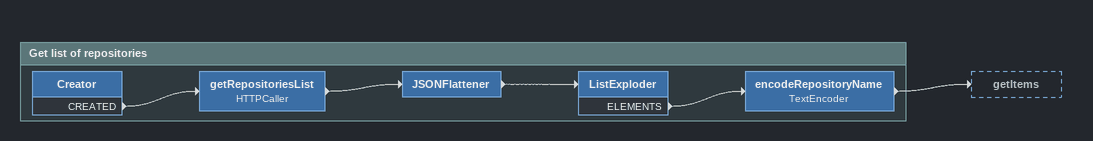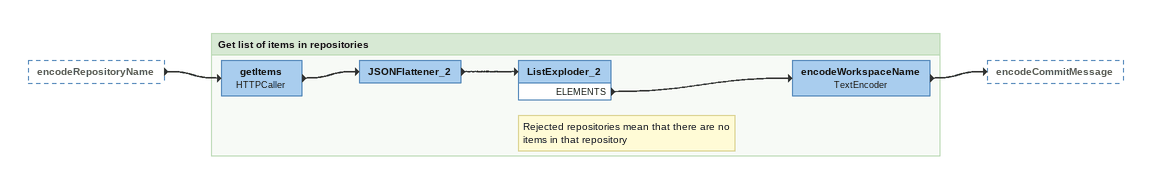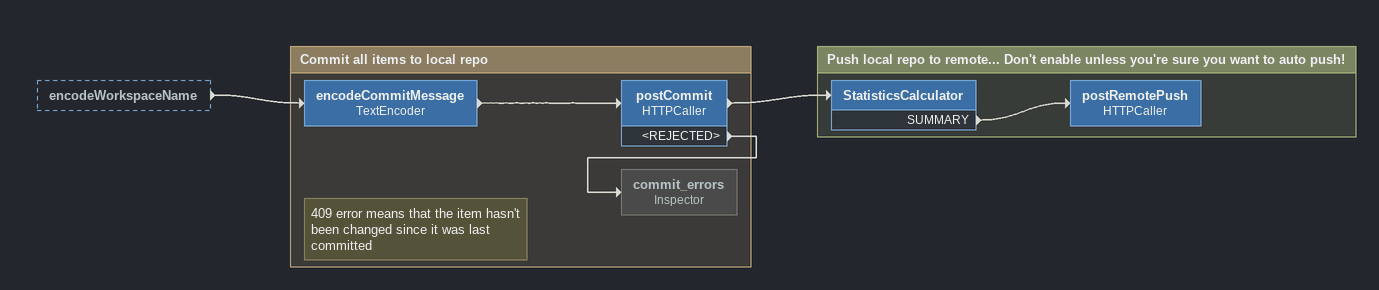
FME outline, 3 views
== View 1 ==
Bookmark: Get list of repositories
Creator
    CREATED -> getRepositoriesList
getRepositoriesList: HTTPCaller
    -> JSONFlattener
JSONFlattener
    -> ListExploder
ListExploder
    ELEMENTS -> encodeRepositoryName
encodeRepositoryName: TextEncoder
    -> getItems

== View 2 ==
encodeRepositoryName [outside]
    -> getItems

Bookmark: Get list of items in repositories
getItems: HTTPCaller
    -> JSONFlattener_2
JSONFlattener_2
    -> ListExploder_2
Note: Rejected repositories mean that there are no items in that repository
ListExploder_2
    ELEMENTS -> encodeWorkspaceName
encodeWorkspaceName: TextEncoder
    -> encodeCommitMessage

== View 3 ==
encodeWorkspaceName [outside]
    -> encodeCommitMessage

Bookmark: Commit all items to local repo
encodeCommitMessage: TextEncoder
    -> postCommit
postCommit: HTTPCaller
    -> StatisticsCalculator
    <REJECTED> -> commit_errors
Note: 409 error means that the item hasn't been changed since it was last committed
commit_errors: Inspector [off]

Bookmark: Push local repo to remote... Don't enable unless you're sure you want to auto push!
StatisticsCalculator
    SUMMARY -> postRemotePush
postRemotePush: HTTPCaller
